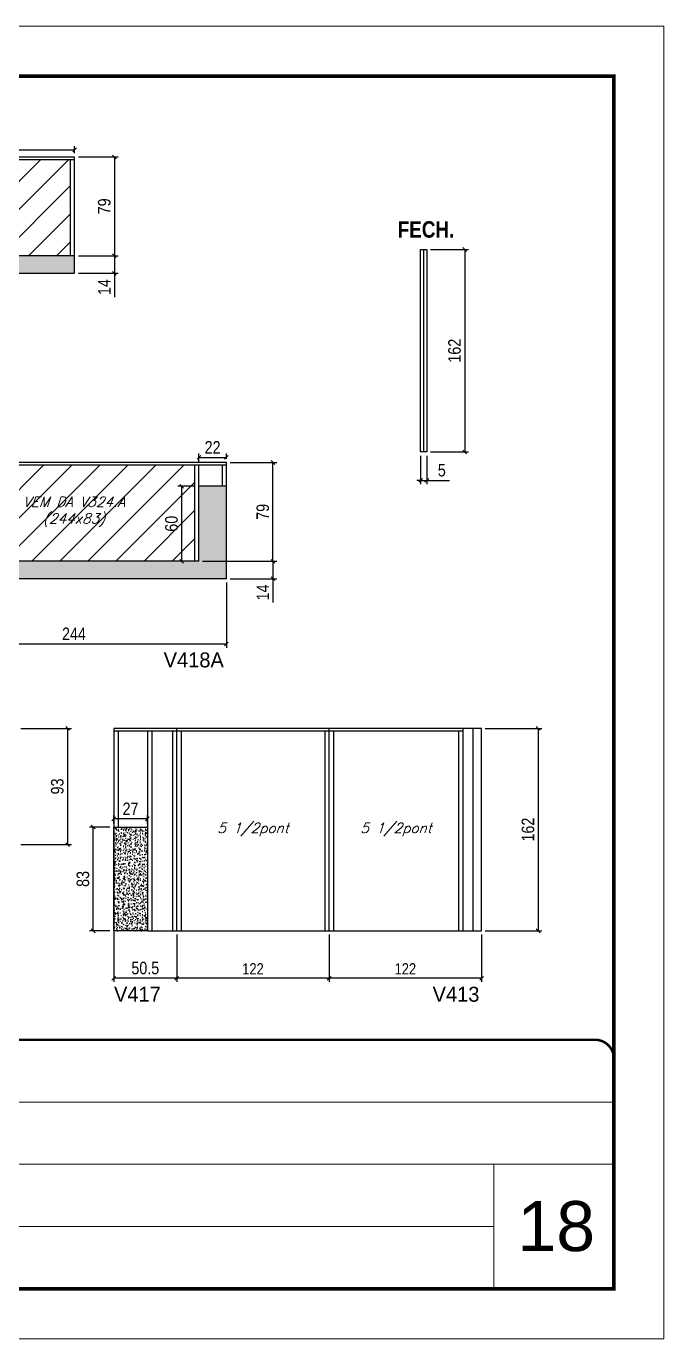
# Model space of a CAD drawing. Extents: x 13154 to 22413, y 1253 to 30260.
# Drawn here: x 15727 to 16238, y 24225 to 25275 of the extents above; entities that cross this region are included whole.
import ezdxf

# ---------------------------------------------------------------- set-up
doc = ezdxf.new("R2010")
doc.units = 0
doc.linetypes.add('CONTINUO', pattern=[0])
doc.linetypes.add('DASHED', pattern=[0.75, 0.5, -0.25])
for name, color, linetype in [('5', 5, 'Continuous'), ('COTA', 241, 'Continuous'), ('NOMENCLATURA', 7, 'Continuous'), ('Painéis', 200, 'Continuous'), ('SARR_2.2x7', 40, 'Continuous'), ('SARR_3.5x7', 81, 'Continuous'), ('SARR_EDITAR', 141, 'Continuous'), ('texto', 7, 'Continuous')]:
    doc.layers.add(name, color=color, linetype=linetype)
for name, color, linetype, lineweight in [('CARIMBO', 255, 'Continuous', 9), ('Folhas', 255, 'Continuous', 9), ('Hachura', 251, 'Continuous', 9), ('SARRAFO DE PRESSAO', 251, 'DASHED', 9)]:
    doc.layers.add(name, color=color, linetype=linetype, lineweight=lineweight)
doc.styles.add('ARIAL', font='arial.ttf')
doc.styles.add('COTA TECNICA', font='techl___.ttf', dxfattribs={"height": 10})
doc.styles.add('COTA TECNICA-50', font='techl___.ttf', dxfattribs={"height": 9})
doc.styles.add('Romans', font='romans.shx')
doc.styles.add('ROMAS860', font='ROMAS860.SHX')
doc.styles.add('TECNICA', font='techb___.ttf', dxfattribs={"height": 10})
doc.dimstyles.new('COTA PAINEL-50', dxfattribs={"dimtxt": 9, "dimasz": 3, "dimexe": 3, "dimexo": 3, "dimgap": 3, "dimtad": 1, "dimdec": 1, "dimzin": 12, "dimdsep": 46, "dimtxsty": 'COTA TECNICA-50', "dimblk1": 'OBLIQUE', "dimblk2": 'OBLIQUE', "dimsah": 1, "dimcen": 0.9, "dimclrd": 4, "dimclre": 4, "dimclrt": 240, "dimadec": 1, "dimazin": 3, "dimtfac": 1, "dimtdec": 1, "dimtmove": 0, "dimatfit": 3, "dimfxl": 1, "dimtolj": 1, "dimtzin": 12, "dimarcsym": 0})
doc.dimstyles.new('PAINEL', dxfattribs={"dimtxt": 10, "dimasz": 3, "dimexe": 3, "dimexo": 3, "dimgap": 3, "dimtad": 1, "dimdec": 1, "dimzin": 12, "dimdsep": 46, "dimtxsty": 'COTA TECNICA', "dimblk1": 'OBLIQUE', "dimblk2": 'OBLIQUE', "dimsah": 1, "dimcen": 0.9, "dimclrd": 4, "dimclre": 4, "dimclrt": 240, "dimadec": 1, "dimazin": 3, "dimtfac": 1, "dimtdec": 1, "dimtmove": 0, "dimatfit": 3, "dimfxl": 1, "dimtolj": 1, "dimtzin": 12, "dimarcsym": 0})

# ---------------------------------------------------------------- blocks, each defined once
blk = doc.blocks.new('9999999999')
at = {"color": 30, "linetype": 'CONTINUO'}
for p, q in [((98564.6, 34379.6), (99584, 34379.6)), ((98564.6, 34329.8), (99488, 34329.8)), ((99584, 34329.8), (99488, 34329.8)), ((99488, 34329.8), (99488, 34230.2)), ((98564.6, 34280), (99488, 34280))]:
    blk.add_line(p, q, dxfattribs=at)
at = {"color": 30, "linetype": 'CONTINUO', "const_width": 2}
blk.add_lwpolyline([(99584, 34230.2), (99584, 34414.4, 0.414214), (99569, 34429.4), (98229, 34429.4, 0.414214), (98214, 34414.4), (98214, 34245.2, 0.414214), (98229, 34230.2), (99584, 34230.2)], format="xyb", dxfattribs=at)
at = {"layer": 'Folhas'}
blk.add_lwpolyline([(98139, 34190.2), (99624, 34190.2), (99624, 35240.2), (98139, 35240.2)], close=True, dxfattribs=at)
at = {"layer": 'Folhas', "color": 30, "const_width": 3}
blk.add_lwpolyline([(98214, 34230.2), (99584, 34230.2), (99584, 35200.2), (98214, 35200.2)], close=True, dxfattribs=at)
blk = doc.blocks.new('_Oblique')
at = {"color": 0, "linetype": 'ByBlock', "lineweight": -2}
blk.add_line((-0.5, -0.5), (0.5, 0.5), dxfattribs=at)
blk = doc.blocks.new('*D1508')
at = {"layer": 'COTA', "color": 4, "lineweight": -2, "transparency": 16777216}
for p, q in [((16051.2, 25096.3), (16081.5, 25096.3)), ((16078.5, 25096.3), (16078.5, 24934.3)), ((16051.2, 24934.3), (16081.5, 24934.3))]:
    blk.add_line(p, q, dxfattribs=at)
at = {"layer": 'Defpoints', "color": 0, "transparency": 16777216}
for p in [(16048.2, 25096.3), (16048.2, 24934.3), (16078.5, 24934.3)]:
    blk.add_point(p, dxfattribs=at)
at = {"layer": 'COTA', "color": 4, "lineweight": -2, "transparency": 16777216, "xscale": 3, "yscale": 3, "zscale": 3}
for p, rotation in [((16078.5, 25096.3), 90), ((16078.5, 24934.3), 270)]:
    blk.add_blockref('_Oblique', p, dxfattribs=dict(at, rotation=rotation))
at = {"layer": 'COTA', "color": 240, "transparency": 16777216, "insert": (16070.4, 25015.3), "char_height": 10, "attachment_point": 5, "rotation": 90, "style": 'COTA TECNICA'}
blk.add_mtext('\\A1;162', dxfattribs=at)
blk = doc.blocks.new('*D1509')
at = {"layer": 'COTA', "color": 4, "lineweight": -2, "transparency": 16777216}
for p, q in [((16043.2, 24931.3), (16043.2, 24908.6)), ((16048.2, 24931.3), (16048.2, 24908.6)), ((16043.2, 24911.6), (16040.2, 24911.6)), ((16043.2, 24911.6), (16048.2, 24911.6)), ((16048.2, 24911.6), (16066.3, 24911.6))]:
    blk.add_line(p, q, dxfattribs=at)
at = {"layer": 'Defpoints', "color": 0, "transparency": 16777216}
for p in [(16043.2, 24934.3), (16048.2, 24934.3), (16048.2, 24911.6)]:
    blk.add_point(p, dxfattribs=at)
at = {"layer": 'COTA', "color": 4, "lineweight": -2, "transparency": 16777216, "xscale": 3, "yscale": 3, "zscale": 3}
blk.add_blockref('_Oblique', (16043.2, 24911.6), dxfattribs=at)
at = {"layer": 'COTA', "color": 4, "lineweight": -2, "transparency": 16777216, "xscale": 3, "yscale": 3, "zscale": 3, "rotation": 180}
blk.add_blockref('_Oblique', (16048.2, 24911.6), dxfattribs=at)
at = {"layer": 'COTA', "color": 240, "transparency": 16777216, "insert": (16060.2, 24919.7), "char_height": 10, "attachment_point": 5, "style": 'COTA TECNICA'}
blk.add_mtext('\\A1;5', dxfattribs=at)
blk = doc.blocks.new('*D1513')
at = {"layer": 'COTA', "color": 4, "lineweight": -2, "transparency": 16777216}
for p, q in [((15643.7, 24843.9), (15643.7, 24777.7)), ((15887.7, 24829.9), (15887.7, 24777.7)), ((15643.7, 24780.7), (15887.7, 24780.7))]:
    blk.add_line(p, q, dxfattribs=at)
at = {"layer": 'Defpoints', "color": 0, "transparency": 16777216}
for p in [(15643.7, 24846.9), (15887.7, 24832.9), (15887.7, 24780.7)]:
    blk.add_point(p, dxfattribs=at)
at = {"layer": 'COTA', "color": 4, "lineweight": -2, "transparency": 16777216, "xscale": 3, "yscale": 3, "zscale": 3, "rotation": 180}
blk.add_blockref('_Oblique', (15643.7, 24780.7), dxfattribs=at)
at = {"layer": 'COTA', "color": 4, "lineweight": -2, "transparency": 16777216, "xscale": 3, "yscale": 3, "zscale": 3}
blk.add_blockref('_Oblique', (15887.7, 24780.7), dxfattribs=at)
at = {"layer": 'COTA', "color": 240, "transparency": 16777216, "insert": (15765.7, 24788.8), "char_height": 10, "attachment_point": 5, "style": 'COTA TECNICA'}
blk.add_mtext('\\A1;244', dxfattribs=at)
blk = doc.blocks.new('*D1516')
at = {"layer": 'COTA', "color": 4, "lineweight": -2, "transparency": 16777216}
for p, q in [((15723.2, 24713.2), (15763.6, 24713.2)), ((15760.6, 24713.2), (15760.6, 24620.2)), ((15723.2, 24620.2), (15763.6, 24620.2))]:
    blk.add_line(p, q, dxfattribs=at)
at = {"layer": 'Defpoints', "color": 0, "transparency": 16777216}
for p in [(15720.2, 24713.2), (15720.2, 24620.2), (15760.6, 24620.2)]:
    blk.add_point(p, dxfattribs=at)
at = {"layer": 'COTA', "color": 4, "lineweight": -2, "transparency": 16777216, "xscale": 3, "yscale": 3, "zscale": 3}
for p, rotation in [((15760.6, 24713.2), 90), ((15760.6, 24620.2), 270)]:
    blk.add_blockref('_Oblique', p, dxfattribs=dict(at, rotation=rotation))
at = {"layer": 'COTA', "color": 240, "transparency": 16777216, "insert": (15752.4, 24666.7), "char_height": 10, "attachment_point": 5, "rotation": 90, "style": 'COTA TECNICA'}
blk.add_mtext('\\A1;93', dxfattribs=at)
blk = doc.blocks.new('*D1519')
at = {"layer": 'COTA', "color": 4, "linetype": 'ByBlock', "lineweight": -2, "transparency": 16777216}
for p, q in [((15970, 24548.2), (15970, 24510.3)), ((16092, 24548.2), (16092, 24510.3)), ((16092, 24513.3), (15970, 24513.3))]:
    blk.add_line(p, q, dxfattribs=at)
at = {"layer": 'Defpoints', "color": 0, "linetype": 'ByBlock', "transparency": 16777216}
for p in [(15970, 24551.2), (16092, 24551.2), (15970, 24513.3)]:
    blk.add_point(p, dxfattribs=at)
at = {"layer": 'COTA', "color": 4, "linetype": 'ByBlock', "lineweight": -2, "transparency": 16777216, "xscale": 3, "yscale": 3, "zscale": 3, "rotation": 180}
blk.add_blockref('_Oblique', (15970, 24513.3), dxfattribs=at)
at = {"layer": 'COTA', "color": 4, "linetype": 'ByBlock', "lineweight": -2, "transparency": 16777216, "xscale": 3, "yscale": 3, "zscale": 3}
blk.add_blockref('_Oblique', (16092, 24513.3), dxfattribs=at)
at = {"layer": 'COTA', "color": 240, "linetype": 'ByBlock', "transparency": 16777216, "insert": (16031, 24520.8), "char_height": 9, "attachment_point": 5, "style": 'COTA TECNICA-50'}
blk.add_mtext('\\A1;122', dxfattribs=at)
blk = doc.blocks.new('*D1520')
at = {"layer": 'COTA', "color": 4, "linetype": 'ByBlock', "lineweight": -2, "transparency": 16777216}
for p, q in [((15848, 24548.2), (15848, 24510.3)), ((15970, 24548.2), (15970, 24510.3)), ((15970, 24513.3), (15848, 24513.3))]:
    blk.add_line(p, q, dxfattribs=at)
at = {"layer": 'Defpoints', "color": 0, "linetype": 'ByBlock', "transparency": 16777216}
for p in [(15848, 24551.2), (15970, 24551.2), (15848, 24513.3)]:
    blk.add_point(p, dxfattribs=at)
at = {"layer": 'COTA', "color": 4, "linetype": 'ByBlock', "lineweight": -2, "transparency": 16777216, "xscale": 3, "yscale": 3, "zscale": 3, "rotation": 180}
blk.add_blockref('_Oblique', (15848, 24513.3), dxfattribs=at)
at = {"layer": 'COTA', "color": 4, "linetype": 'ByBlock', "lineweight": -2, "transparency": 16777216, "xscale": 3, "yscale": 3, "zscale": 3}
blk.add_blockref('_Oblique', (15970, 24513.3), dxfattribs=at)
at = {"layer": 'COTA', "color": 240, "linetype": 'ByBlock', "transparency": 16777216, "insert": (15909, 24520.8), "char_height": 9, "attachment_point": 5, "style": 'COTA TECNICA-50'}
blk.add_mtext('\\A1;122', dxfattribs=at)
blk = doc.blocks.new('*D1521')
at = {"layer": 'COTA', "color": 4, "lineweight": -2, "transparency": 16777216}
for p, q in [((15797.5, 24631.2), (15797.5, 24510.3)), ((15848, 24548.2), (15848, 24510.3)), ((15848, 24513.3), (15797.5, 24513.3))]:
    blk.add_line(p, q, dxfattribs=at)
at = {"layer": 'Defpoints', "color": 0, "transparency": 16777216}
for p in [(15797.5, 24634.2), (15848, 24551.2), (15797.5, 24513.3)]:
    blk.add_point(p, dxfattribs=at)
at = {"layer": 'COTA', "color": 4, "lineweight": -2, "transparency": 16777216, "xscale": 3, "yscale": 3, "zscale": 3, "rotation": 180}
blk.add_blockref('_Oblique', (15797.5, 24513.3), dxfattribs=at)
at = {"layer": 'COTA', "color": 4, "lineweight": -2, "transparency": 16777216, "xscale": 3, "yscale": 3, "zscale": 3}
blk.add_blockref('_Oblique', (15848, 24513.3), dxfattribs=at)
at = {"layer": 'COTA', "color": 240, "transparency": 16777216, "insert": (15822.8, 24521.4), "char_height": 10, "attachment_point": 5, "style": 'COTA TECNICA'}
blk.add_mtext('\\A1;50.5', dxfattribs=at)
blk = doc.blocks.new('*D1522')
at = {"layer": 'COTA', "color": 4, "lineweight": -2, "transparency": 16777216}
for p, q in [((15794.5, 24634.2), (15778.1, 24634.2)), ((15781.1, 24551.2), (15781.1, 24634.2)), ((15794.5, 24551.2), (15778.1, 24551.2))]:
    blk.add_line(p, q, dxfattribs=at)
at = {"layer": 'Defpoints', "color": 0, "transparency": 16777216}
for p in [(15781.1, 24634.2), (15797.5, 24634.2), (15797.5, 24551.2)]:
    blk.add_point(p, dxfattribs=at)
at = {"layer": 'COTA', "color": 4, "lineweight": -2, "transparency": 16777216, "xscale": 3, "yscale": 3, "zscale": 3}
for p, rotation in [((15781.1, 24634.2), 90), ((15781.1, 24551.2), 270)]:
    blk.add_blockref('_Oblique', p, dxfattribs=dict(at, rotation=rotation))
at = {"layer": 'COTA', "color": 240, "transparency": 16777216, "insert": (15772.9, 24592.7), "char_height": 10, "attachment_point": 5, "rotation": 90, "style": 'COTA TECNICA'}
blk.add_mtext('\\A1;83', dxfattribs=at)
blk = doc.blocks.new('*D1524')
at = {"layer": 'COTA', "color": 4, "lineweight": -2, "transparency": 16777216}
for p, q in [((15769.2, 25170.3), (15801.1, 25170.3)), ((15798.1, 25170.3), (15798.1, 25091.3)), ((15769.2, 25091.3), (15801.1, 25091.3))]:
    blk.add_line(p, q, dxfattribs=at)
at = {"layer": 'Defpoints', "color": 0, "transparency": 16777216}
for p in [(15766.2, 25170.3), (15766.2, 25091.3), (15798.1, 25091.3)]:
    blk.add_point(p, dxfattribs=at)
at = {"layer": 'COTA', "color": 4, "lineweight": -2, "transparency": 16777216, "xscale": 3, "yscale": 3, "zscale": 3}
for p, rotation in [((15798.1, 25170.3), 90), ((15798.1, 25091.3), 270)]:
    blk.add_blockref('_Oblique', p, dxfattribs=dict(at, rotation=rotation))
at = {"layer": 'COTA', "color": 240, "transparency": 16777216, "insert": (15790, 25130.8), "char_height": 10, "attachment_point": 5, "rotation": 90, "style": 'COTA TECNICA'}
blk.add_mtext('\\A1;79', dxfattribs=at)
blk = doc.blocks.new('*D1525')
at = {"layer": 'COTA', "color": 4, "lineweight": -2, "transparency": 16777216}
for p, q in [((15769.2, 25091.3), (15801.1, 25091.3)), ((15798.1, 25091.3), (15798.1, 25077.3)), ((15769.2, 25077.3), (15801.1, 25077.3)), ((15798.1, 25077.3), (15798.1, 25058.1))]:
    blk.add_line(p, q, dxfattribs=at)
at = {"layer": 'Defpoints', "color": 0, "transparency": 16777216}
for p in [(15766.2, 25091.3), (15766.2, 25077.3), (15798.1, 25077.3)]:
    blk.add_point(p, dxfattribs=at)
at = {"layer": 'COTA', "color": 4, "lineweight": -2, "transparency": 16777216, "xscale": 3, "yscale": 3, "zscale": 3}
for p, rotation in [((15798.1, 25091.3), 90), ((15798.1, 25077.3), 270)]:
    blk.add_blockref('_Oblique', p, dxfattribs=dict(at, rotation=rotation))
at = {"layer": 'COTA', "color": 240, "transparency": 16777216, "insert": (15790, 25066.2), "char_height": 10, "attachment_point": 5, "rotation": 90, "style": 'COTA TECNICA'}
blk.add_mtext('\\A1;14', dxfattribs=at)
blk = doc.blocks.new('*D1526')
at = {"layer": 'COTA', "color": 4, "lineweight": -2, "transparency": 16777216}
for p, q in [((15868.7, 24846.9), (15928, 24846.9)), ((15925, 24846.9), (15925, 24832.9)), ((15890.7, 24832.9), (15928, 24832.9)), ((15925, 24832.9), (15925, 24813.8))]:
    blk.add_line(p, q, dxfattribs=at)
at = {"layer": 'Defpoints', "color": 0, "transparency": 16777216}
for p in [(15865.7, 24846.9), (15887.7, 24832.9), (15925, 24832.9)]:
    blk.add_point(p, dxfattribs=at)
at = {"layer": 'COTA', "color": 4, "lineweight": -2, "transparency": 16777216, "xscale": 3, "yscale": 3, "zscale": 3}
for p, rotation in [((15925, 24846.9), 90), ((15925, 24832.9), 270)]:
    blk.add_blockref('_Oblique', p, dxfattribs=dict(at, rotation=rotation))
at = {"layer": 'COTA', "color": 240, "transparency": 16777216, "insert": (15916.9, 24821.9), "char_height": 10, "attachment_point": 5, "rotation": 90, "style": 'COTA TECNICA'}
blk.add_mtext('\\A1;14', dxfattribs=at)
blk = doc.blocks.new('*D1527')
at = {"layer": 'COTA', "color": 4, "lineweight": -2, "transparency": 16777216}
for p, q in [((15890.7, 24925.9), (15928, 24925.9)), ((15925, 24846.9), (15925, 24925.9)), ((15868.7, 24846.9), (15928, 24846.9))]:
    blk.add_line(p, q, dxfattribs=at)
at = {"layer": 'Defpoints', "color": 0, "transparency": 16777216}
for p in [(15887.7, 24925.9), (15925, 24925.9), (15865.7, 24846.9)]:
    blk.add_point(p, dxfattribs=at)
at = {"layer": 'COTA', "color": 4, "lineweight": -2, "transparency": 16777216, "xscale": 3, "yscale": 3, "zscale": 3}
for p, rotation in [((15925, 24925.9), 90), ((15925, 24846.9), 270)]:
    blk.add_blockref('_Oblique', p, dxfattribs=dict(at, rotation=rotation))
at = {"layer": 'COTA', "color": 240, "transparency": 16777216, "insert": (15916.9, 24886.4), "char_height": 10, "attachment_point": 5, "rotation": 90, "style": 'COTA TECNICA'}
blk.add_mtext('\\A1;79', dxfattribs=at)
blk = doc.blocks.new('*D1528')
at = {"layer": 'COTA', "color": 4, "lineweight": -2, "transparency": 16777216}
for p, q in [((15862.7, 24906.9), (15848.9, 24906.9)), ((15851.9, 24906.9), (15851.9, 24846.9)), ((15862.7, 24846.9), (15848.9, 24846.9))]:
    blk.add_line(p, q, dxfattribs=at)
at = {"layer": 'Defpoints', "color": 0, "transparency": 16777216}
for p in [(15865.7, 24906.9), (15851.9, 24846.9), (15865.7, 24846.9)]:
    blk.add_point(p, dxfattribs=at)
at = {"layer": 'COTA', "color": 4, "lineweight": -2, "transparency": 16777216, "xscale": 3, "yscale": 3, "zscale": 3}
for p, rotation in [((15851.9, 24906.9), 90), ((15851.9, 24846.9), 270)]:
    blk.add_blockref('_Oblique', p, dxfattribs=dict(at, rotation=rotation))
at = {"layer": 'COTA', "color": 240, "transparency": 16777216, "insert": (15843.8, 24876.9), "char_height": 10, "attachment_point": 5, "rotation": 90, "style": 'COTA TECNICA'}
blk.add_mtext('\\A1;60', dxfattribs=at)
blk = doc.blocks.new('*D1529')
at = {"layer": 'COTA', "color": 4, "lineweight": -2, "transparency": 16777216}
for p, q in [((15865.7, 24926.7), (15865.7, 24933)), ((15865.7, 24930), (15887.7, 24930)), ((15887.7, 24928.9), (15887.7, 24933))]:
    blk.add_line(p, q, dxfattribs=at)
at = {"layer": 'Defpoints', "color": 0, "transparency": 16777216}
for p in [(15887.7, 24930), (15865.7, 24923.7), (15887.7, 24925.9)]:
    blk.add_point(p, dxfattribs=at)
at = {"layer": 'COTA', "color": 4, "lineweight": -2, "transparency": 16777216, "xscale": 3, "yscale": 3, "zscale": 3, "rotation": 180}
blk.add_blockref('_Oblique', (15865.7, 24930), dxfattribs=at)
at = {"layer": 'COTA', "color": 4, "lineweight": -2, "transparency": 16777216, "xscale": 3, "yscale": 3, "zscale": 3}
blk.add_blockref('_Oblique', (15887.7, 24930), dxfattribs=at)
at = {"layer": 'COTA', "color": 240, "transparency": 16777216, "insert": (15876.7, 24938), "char_height": 10, "attachment_point": 5, "style": 'COTA TECNICA'}
blk.add_mtext('\\A1;22', dxfattribs=at)
blk = doc.blocks.new('*D1530')
at = {"layer": 'COTA', "color": 4, "lineweight": -2, "transparency": 16777216}
for p, q in [((16095, 24713.2), (16140.3, 24713.2)), ((16137.3, 24713.2), (16137.3, 24551.2)), ((16095, 24551.2), (16140.3, 24551.2))]:
    blk.add_line(p, q, dxfattribs=at)
at = {"layer": 'Defpoints', "color": 0, "transparency": 16777216}
for p in [(16092, 24713.2), (16092, 24551.2), (16137.3, 24551.2)]:
    blk.add_point(p, dxfattribs=at)
at = {"layer": 'COTA', "color": 4, "lineweight": -2, "transparency": 16777216, "xscale": 3, "yscale": 3, "zscale": 3}
for p, rotation in [((16137.3, 24713.2), 90), ((16137.3, 24551.2), 270)]:
    blk.add_blockref('_Oblique', p, dxfattribs=dict(at, rotation=rotation))
at = {"layer": 'COTA', "color": 240, "transparency": 16777216, "insert": (16129.2, 24632.2), "char_height": 10, "attachment_point": 5, "rotation": 90, "style": 'COTA TECNICA'}
blk.add_mtext('\\A1;162', dxfattribs=at)
blk = doc.blocks.new('*D1531')
at = {"layer": 'COTA', "color": 4, "lineweight": -2, "transparency": 16777216}
for p, q in [((15797.5, 24637.2), (15797.5, 24643.8)), ((15824.5, 24637.2), (15824.5, 24643.8)), ((15824.5, 24640.8), (15797.5, 24640.8))]:
    blk.add_line(p, q, dxfattribs=at)
at = {"layer": 'Defpoints', "color": 0, "transparency": 16777216}
for p in [(15797.5, 24640.8), (15797.5, 24634.2), (15824.5, 24634.2)]:
    blk.add_point(p, dxfattribs=at)
at = {"layer": 'COTA', "color": 4, "lineweight": -2, "transparency": 16777216, "xscale": 3, "yscale": 3, "zscale": 3, "rotation": 180}
blk.add_blockref('_Oblique', (15797.5, 24640.8), dxfattribs=at)
at = {"layer": 'COTA', "color": 4, "lineweight": -2, "transparency": 16777216, "xscale": 3, "yscale": 3, "zscale": 3}
blk.add_blockref('_Oblique', (15824.5, 24640.8), dxfattribs=at)
at = {"layer": 'COTA', "color": 240, "transparency": 16777216, "insert": (15811, 24648.8), "char_height": 10, "attachment_point": 5, "style": 'COTA TECNICA'}
blk.add_mtext('\\A1;27', dxfattribs=at)
blk = doc.blocks.new('*D1977')
at = {"layer": 'COTA', "color": 4, "lineweight": -2, "transparency": 16777216}
for p, q in [((15522.2, 25173.3), (15522.2, 25179)), ((15522.2, 25176), (15766.2, 25176)), ((15766.2, 25173.3), (15766.2, 25179))]:
    blk.add_line(p, q, dxfattribs=at)
at = {"layer": 'Defpoints', "color": 0, "transparency": 16777216}
for p in [(15522.2, 25170.3), (15766.2, 25176), (15766.2, 25170.3)]:
    blk.add_point(p, dxfattribs=at)
at = {"layer": 'COTA', "color": 4, "lineweight": -2, "transparency": 16777216, "xscale": 3, "yscale": 3, "zscale": 3, "rotation": 180}
blk.add_blockref('_Oblique', (15522.2, 25176), dxfattribs=at)
at = {"layer": 'COTA', "color": 4, "lineweight": -2, "transparency": 16777216, "xscale": 3, "yscale": 3, "zscale": 3}
blk.add_blockref('_Oblique', (15766.2, 25176), dxfattribs=at)
at = {"layer": 'COTA', "color": 240, "transparency": 16777216, "insert": (15644.2, 25184.1), "char_height": 10, "attachment_point": 5, "style": 'COTA TECNICA'}
blk.add_mtext('\\A1;244', dxfattribs=at)

msp = doc.modelspace()

# ---------------------------------------------------------------- hatches: boundary and pattern name
at = {"layer": 'COTA'}
h = msp.add_hatch(dxfattribs=at)
h.set_pattern_fill('AR-CONC', color=256, scale=0.03)
h.set_pattern_definition([(50, (1396.5137, 398.062), (5.4655401, -0.4781726), [0.5715, -6.2865]), (355, (1396.5137, 398.062), (-1.0573026, 5.7317054), [0.4572, -5.0292175]), (100.451445, (1396.969, 398.022), (4.4082374, 5.2535326), [0.4857003, -5.3427073]), (46.1842, (1396.5137, 399.586), (8.1323712, -1.2612698), [0.85725, -9.42975]), (96.635558, (1397.191, 399.481), (7.122124, 7.4227837), [0.7285507, -8.0140682]), (351.18415, (1396.514, 399.586), (7.122124, 7.4227837), [0.685799, -7.543792]), (21, (1397.2757, 399.205), (4.54843174, -3.06795595), [0.5715, -6.2865]), (326, (1397.2757, 399.205), (1.8540609, 5.525639), [0.4572, -5.0292]), (71.451445, (1397.6547, 398.9494), (6.4024926, 2.4576831), [0.4857003, -5.3426981]), (37.5, (1396.5137, 398.062), (0.0926581, 2.53665117), [0, -4.96824, 0, -5.1054, 0, -5.04825]), (7.5, (1396.5137, 398.062), (2.00458988, 3.00541724), [0, -2.91084, 0, -4.85394, 0, -1.92405]), (327.5, (1394.8144, 398.062), (4.06771786, -0.17186232), [0, -1.905, 0, -5.9436, 0, -7.8867]), (317.5, (1394.0524, 398.062), (4.44387544, 0.76279473), [0, -2.4765, 0, -3.94716, 0, -5.6007])])
h.paths.add_polyline_path([(15240.23, 25091.25), (14903.73, 25091.25), (14903.73, 25077.25), (15520.23, 25077.25), (15766.23, 25077.25), (15766.23, 25091.25), (15278.23, 25091.25), (15278.23, 25121.25), (15240.23, 25121.25)])
h = msp.add_hatch(dxfattribs=at)
h.set_pattern_fill('AR-CONC', color=256, scale=0.03)
h.set_pattern_definition([(50, (-126.414, -160.517), (5.4655401, -0.4781726), [0.5715, -6.2865]), (355, (-126.414, -160.517), (-1.0573026, 5.7317054), [0.4572, -5.0292175]), (100.451445, (-125.9586, -160.557), (4.4082374, 5.2535326), [0.4857003, -5.3427073]), (46.1842, (-126.414, -158.993), (8.1323712, -1.2612698), [0.85725, -9.42975]), (96.635558, (-125.736, -159.098), (7.122124, 7.4227837), [0.7285507, -8.0140682]), (351.18415, (-126.414, -158.993), (7.122124, 7.4227837), [0.685799, -7.543792]), (21, (-125.652, -159.374), (4.54843174, -3.06795595), [0.5715, -6.2865]), (326, (-125.652, -159.374), (1.8540609, 5.525639), [0.4572, -5.0292]), (71.451445, (-125.273, -159.63), (6.4024926, 2.4576831), [0.4857003, -5.3426981]), (37.5, (-126.414, -160.517), (0.0926581, 2.53665117), [0, -4.96824, 0, -5.1054, 0, -5.04825]), (7.5, (-126.414, -160.517), (2.00458988, 3.00541724), [0, -2.91084, 0, -4.85394, 0, -1.92405]), (327.5, (-128.1133, -160.517), (4.06771786, -0.17186232), [0, -1.905, 0, -5.9436, 0, -7.8867]), (317.5, (-128.8753, -160.517), (4.44387544, 0.76279473), [0, -2.4765, 0, -3.94716, 0, -5.6007])])
h.paths.add_polyline_path([(15865.73, 24846.94), (15155.73, 24846.94), (15155.73, 24876.94), (15133.73, 24876.94), (15133.73, 24846.94), (14903.73, 24846.94), (14903.73, 24832.94), (15887.73, 24832.94), (15887.73, 24906.94), (15865.73, 24906.94)])
h = msp.add_hatch(dxfattribs=at)
h.set_pattern_fill('AR-CONC', color=256, scale=0.03)
h.set_pattern_definition([(50, (767.4, 7.6823), (5.4655401, -0.4781726), [0.5715, -6.2865]), (355, (767.4, 7.6823), (-1.0573026, 5.7317054), [0.4572, -5.0292175]), (100.451445, (767.8556, 7.6425), (4.4082374, 5.2535326), [0.4857003, -5.3427073]), (46.1842, (767.4, 9.206), (8.1323712, -1.2612698), [0.85725, -9.42975]), (96.635558, (768.078, 9.101), (7.122124, 7.4227837), [0.7285507, -8.0140682]), (351.18415, (767.4, 9.206), (7.122124, 7.4227837), [0.685799, -7.543792]), (21, (768.162, 8.8253), (4.54843174, -3.06795595), [0.5715, -6.2865]), (326, (768.162, 8.8253), (1.8540609, 5.525639), [0.4572, -5.0292]), (71.451445, (768.541, 8.5696), (6.4024926, 2.4576831), [0.4857003, -5.3426981]), (37.5, (767.4002, 7.6823), (0.0926581, 2.53665117), [0, -4.96824, 0, -5.1054, 0, -5.04825]), (7.5, (767.4002, 7.6823), (2.00458988, 3.00541724), [0, -2.91084, 0, -4.85394, 0, -1.92405]), (327.5, (765.701, 7.6823), (4.06771786, -0.17186232), [0, -1.905, 0, -5.9436, 0, -7.8867]), (317.5, (764.939, 7.6823), (4.44387544, 0.76279473), [0, -2.4765, 0, -3.94716, 0, -5.6007])])
h.paths.add_polyline_path([(15797.54, 24551.17), (15824.54, 24551.17), (15824.54, 24634.17), (15797.54, 24634.17)])
at = {"layer": 'Hachura', "linetype": 'ByBlock'}
h = msp.add_hatch(dxfattribs=at)
h.set_pattern_fill('ANSI31', color=256, scale=5)
h.paths.add_polyline_path([(15144.23, 25168.05), (14922.23, 25168.05), (14922.23, 25091.25), (15144.23, 25091.25)])
h.paths.add_polyline_path([(15518.73, 25091.25), (15518.73, 25168.05), (15281.73, 25168.05), (15281.73, 25091.25)])
h.paths.add_polyline_path([(15762.73, 25091.25), (15762.73, 25168.05), (15525.73, 25168.05), (15525.73, 25091.25)])
h.paths.add_polyline_path([(15396.23, 24923.74), (15159.23, 24923.74), (15159.23, 24846.94), (15396.23, 24846.94)])
h.paths.add_polyline_path([(15640.23, 24846.94), (15640.23, 24923.74), (15403.23, 24923.74), (15403.23, 24846.94)])
h.paths.add_polyline_path([(15862.23, 24846.94), (15862.23, 24923.74), (15647.23, 24923.74), (15647.23, 24846.94)])
h.paths.add_polyline_path([(15701.73, 24710.97), (15648.23, 24710.97), (15648.23, 24620.17), (15701.73, 24620.17)])
h.paths.add_polyline_path([(15641.23, 24634.17), (15641.23, 24710.97), (15484.23, 24710.97), (15484.23, 24634.17)])
h.paths.add_polyline_path([(15388.23, 24634.17), (15388.23, 24710.97), (15151.23, 24710.97), (15151.23, 24634.17)])
h.paths.add_polyline_path([(15144.23, 24634.17), (15144.23, 24710.97), (14907.23, 24710.97), (14907.23, 24634.17)])

# ---------------------------------------------------------------- linework, layer by layer
at = {"layer": 'COTA'}
for p, q in [((15766.23, 25077.25), (15766.23, 25091.25)), ((15520.23, 25077.25), (15766.23, 25077.25)), ((15865.73, 24906.94), (15865.73, 24923.74)), ((15887.73, 24832.94), (15887.73, 24906.94)), ((15887.73, 24832.94), (14903.73, 24832.94)), ((15797.54, 24551.17), (15797.54, 24634.17)), ((15824.54, 24551.17), (15797.54, 24551.17))]:
    msp.add_line(p, q, dxfattribs=at)
at = {"layer": 'Painéis', "linetype": 'Continuous'}
for p, q in [((15766.23, 25170.25), (14903.73, 25170.25)), ((15766.23, 25091.25), (15766.23, 25170.25)), ((16043.2, 24934.28), (16043.2, 25096.28)), ((16043.2, 25096.28), (16048.2, 25096.28)), ((16048.2, 25096.28), (16048.2, 24934.28)), ((15766.23, 25091.25), (15278.23, 25091.25)), ((16048.2, 24934.28), (16043.2, 24934.28)), ((15887.73, 24925.94), (14903.73, 24925.94)), ((15887.73, 24906.94), (15887.73, 24925.94)), ((15865.73, 24846.94), (15865.73, 24906.94)), ((15887.73, 24906.94), (15865.73, 24906.94)), ((15865.73, 24846.94), (15155.73, 24846.94)), ((15797.54, 24713.17), (15797.54, 24634.17)), ((16092.04, 24713.17), (15797.54, 24713.17)), ((15848.04, 24551.17), (15848.04, 24713.17)), ((15970.04, 24551.17), (15970.04, 24713.17)), ((16092.04, 24551.17), (16092.04, 24713.17)), ((15797.54, 24634.17), (15824.54, 24634.17)), ((15824.54, 24634.17), (15824.54, 24551.17)), ((15824.54, 24551.17), (16092.04, 24551.17))]:
    msp.add_line(p, q, dxfattribs=at)
at = {"layer": 'SARR_2.2x7', "linetype": 'Continuous'}
for p, q in [((15766.23, 25168.05), (15522.23, 25168.05)), ((15887.73, 24923.74), (15643.73, 24923.74)), ((15848.04, 24710.97), (15797.54, 24710.97)), ((15970.04, 24710.97), (15848.04, 24710.97)), ((16077.04, 24710.97), (15970.04, 24710.97)), ((16085.04, 24713.17), (16085.04, 24551.17))]:
    msp.add_line(p, q, dxfattribs=at)
at = {"layer": 'SARR_3.5x7'}
for p, q in [((15762.73, 25168.05), (15762.73, 25091.25)), ((15862.23, 24923.74), (15862.23, 24846.94)), ((15884.23, 24923.74), (15884.23, 24906.94)), ((15801.04, 24710.97), (15801.04, 24634.17)), ((15824.54, 24710.97), (15824.54, 24634.17)), ((15828.04, 24710.97), (15828.04, 24551.17)), ((15844.54, 24710.97), (15844.54, 24551.17)), ((15851.54, 24710.97), (15851.54, 24551.17)), ((15966.54, 24710.97), (15966.54, 24551.17)), ((15973.54, 24710.97), (15973.54, 24551.17)), ((16073.54, 24710.97), (16073.54, 24551.17)), ((16077.04, 24713.17), (16077.04, 24551.17))]:
    msp.add_line(p, q, dxfattribs=at)
at = {"layer": 'SARR_EDITAR'}
msp.add_line((16045.7, 24934.28), (16045.7, 25096.28), dxfattribs=at)

# ---------------------------------------------------------------- block references
at = {"layer": 'SARRAFO DE PRESSAO', "color": 6, "linetype": 'ByBlock'}
msp.add_blockref('9999999999', (-83386.1, -9965.33), dxfattribs=at)

# ---------------------------------------------------------------- texts
at = {"layer": '5', "linetype": 'Continuous', "style": 'ROMAS860'}
for s, p in [('V418A', (15837.51, 24761.93)), ('V417', (15797.76, 24494.5)), ('V413', (16052.82, 24494.5))]:
    msp.add_text(s, height=12, rotation=0.00004, dxfattribs=at).set_placement(p)
at = {"layer": 'CARIMBO', "style": 'ARIAL'}
msp.add_text('18', height=40, dxfattribs=at).set_placement((16120.74, 24295.02))
at = {"layer": 'NOMENCLATURA', "style": 'TECNICA'}
msp.add_text('FECH.', height=13.2, dxfattribs=at).set_placement((16024.86, 25105.73))
at = {"layer": 'texto', "color": 2, "char_height": 8, "attachment_point": 5, "style": 'Romans'}
for s, insert in [('{\\Q19;\\C256;VEM DA V324.A^J(244x83)}', (15765.73, 24886.44)), ('{\\Q19;\\C256;5 1/2pont}', (15909.04, 24632.17)), ('{\\Q19;\\C256;5 1/2pont}', (16023.54, 24632.17))]:
    msp.add_mtext(s, dxfattribs=dict(at, insert=insert))

# ---------------------------------------------------------------- dimensions: what is measured, and where the dimension line sits
at = {"layer": 'COTA'}
for base, p1, p2, picture, middle in [((15766.23, 25176), (15522.23, 25170.25), (15766.23, 25170.25), '*D1977', (15644.23, 25184.07)), ((15887.73, 24780.73), (15643.73, 24846.94), (15887.73, 24832.94), '*D1513', (15765.73, 24788.8))]:
    dim = msp.add_linear_dim(base=base, p1=p1, p2=p2, dimstyle='PAINEL', override={"dimtmove": 1}, dxfattribs=at)
    dim.commit()
    dim.dimension.update_dxf_attribs({"geometry": picture, "text_midpoint": middle})
for base, p1, p2, angle, picture, middle in [((15798.07, 25091.25), (15766.23, 25170.25), (15766.23, 25091.25), 90, '*D1524', (15789.96, 25130.75)), ((16078.54, 24934.28), (16048.2, 25096.28), (16048.2, 24934.28), 90, '*D1508', (16070.44, 25015.28)), ((15798.07, 25077.25), (15766.23, 25091.25), (15766.23, 25077.25), 90, '*D1525', (15789.99, 25066.19)), ((15925.01, 24925.94), (15865.73, 24846.94), (15887.73, 24925.94), 90, '*D1527', (15916.91, 24886.44)), ((15851.93, 24846.94), (15865.73, 24906.94), (15865.73, 24846.94), 90, '*D1528', (15843.83, 24876.94)), ((15925.01, 24832.94), (15865.73, 24846.94), (15887.73, 24832.94), 90, '*D1526', (15916.94, 24821.88)), ((15760.64, 24620.17), (15720.23, 24713.17), (15720.23, 24620.17), 90, '*D1516', (15752.4, 24666.67)), ((16137.29, 24551.17), (16092.04, 24713.17), (16092.04, 24551.17), 90, '*D1530', (16129.19, 24632.17)), ((15781.15, 24634.17), (15797.54, 24551.17), (15797.54, 24634.17), 90, '*D1522', (15772.91, 24592.67)), ((15797.54, 24513.3), (15848.04, 24551.17), (15797.54, 24634.17), 180, '*D1521', (15822.79, 24521.4))]:
    dim = msp.add_linear_dim(base=base, p1=p1, p2=p2, angle=angle, dimstyle='PAINEL', dxfattribs=at)
    dim.commit()
    dim.dimension.update_dxf_attribs({"geometry": picture, "text_midpoint": middle})
for base, p1, p2, picture, middle in [((15887.73, 24930.03), (15865.73, 24923.74), (15887.73, 24925.94), '*D1529', (15876.73, 24938.03)), ((16048.2, 24911.63), (16043.2, 24934.28), (16048.2, 24934.28), '*D1509', (16060.25, 24919.74)), ((15797.54, 24640.76), (15824.54, 24634.17), (15797.54, 24634.17), '*D1531', (15811.04, 24648.83))]:
    dim = msp.add_linear_dim(base=base, p1=p1, p2=p2, dimstyle='PAINEL', dxfattribs=at)
    dim.commit()
    dim.dimension.update_dxf_attribs({"geometry": picture, "text_midpoint": middle})
at = {"layer": 'COTA', "linetype": 'ByBlock'}
dim = msp.add_linear_dim(base=(15848.04, 24513.3), p1=(15970.04, 24551.17), p2=(15848.04, 24551.17), angle=180, dimstyle='COTA PAINEL-50', override={"dimarcsym": 1}, dxfattribs=at)
dim.commit()
dim.dimension.update_dxf_attribs({"geometry": '*D1520', "text_midpoint": (15909.04, 24520.85)})
dim = msp.add_linear_dim(base=(15970.04, 24513.3), p1=(16092.04, 24551.17), p2=(15970.04, 24551.17), dimstyle='COTA PAINEL-50', override={"dimarcsym": 1}, dxfattribs=at)
dim.commit()
dim.dimension.update_dxf_attribs({"geometry": '*D1519', "text_midpoint": (16031.04, 24520.85)})

doc.saveas('drawing.dxf')
